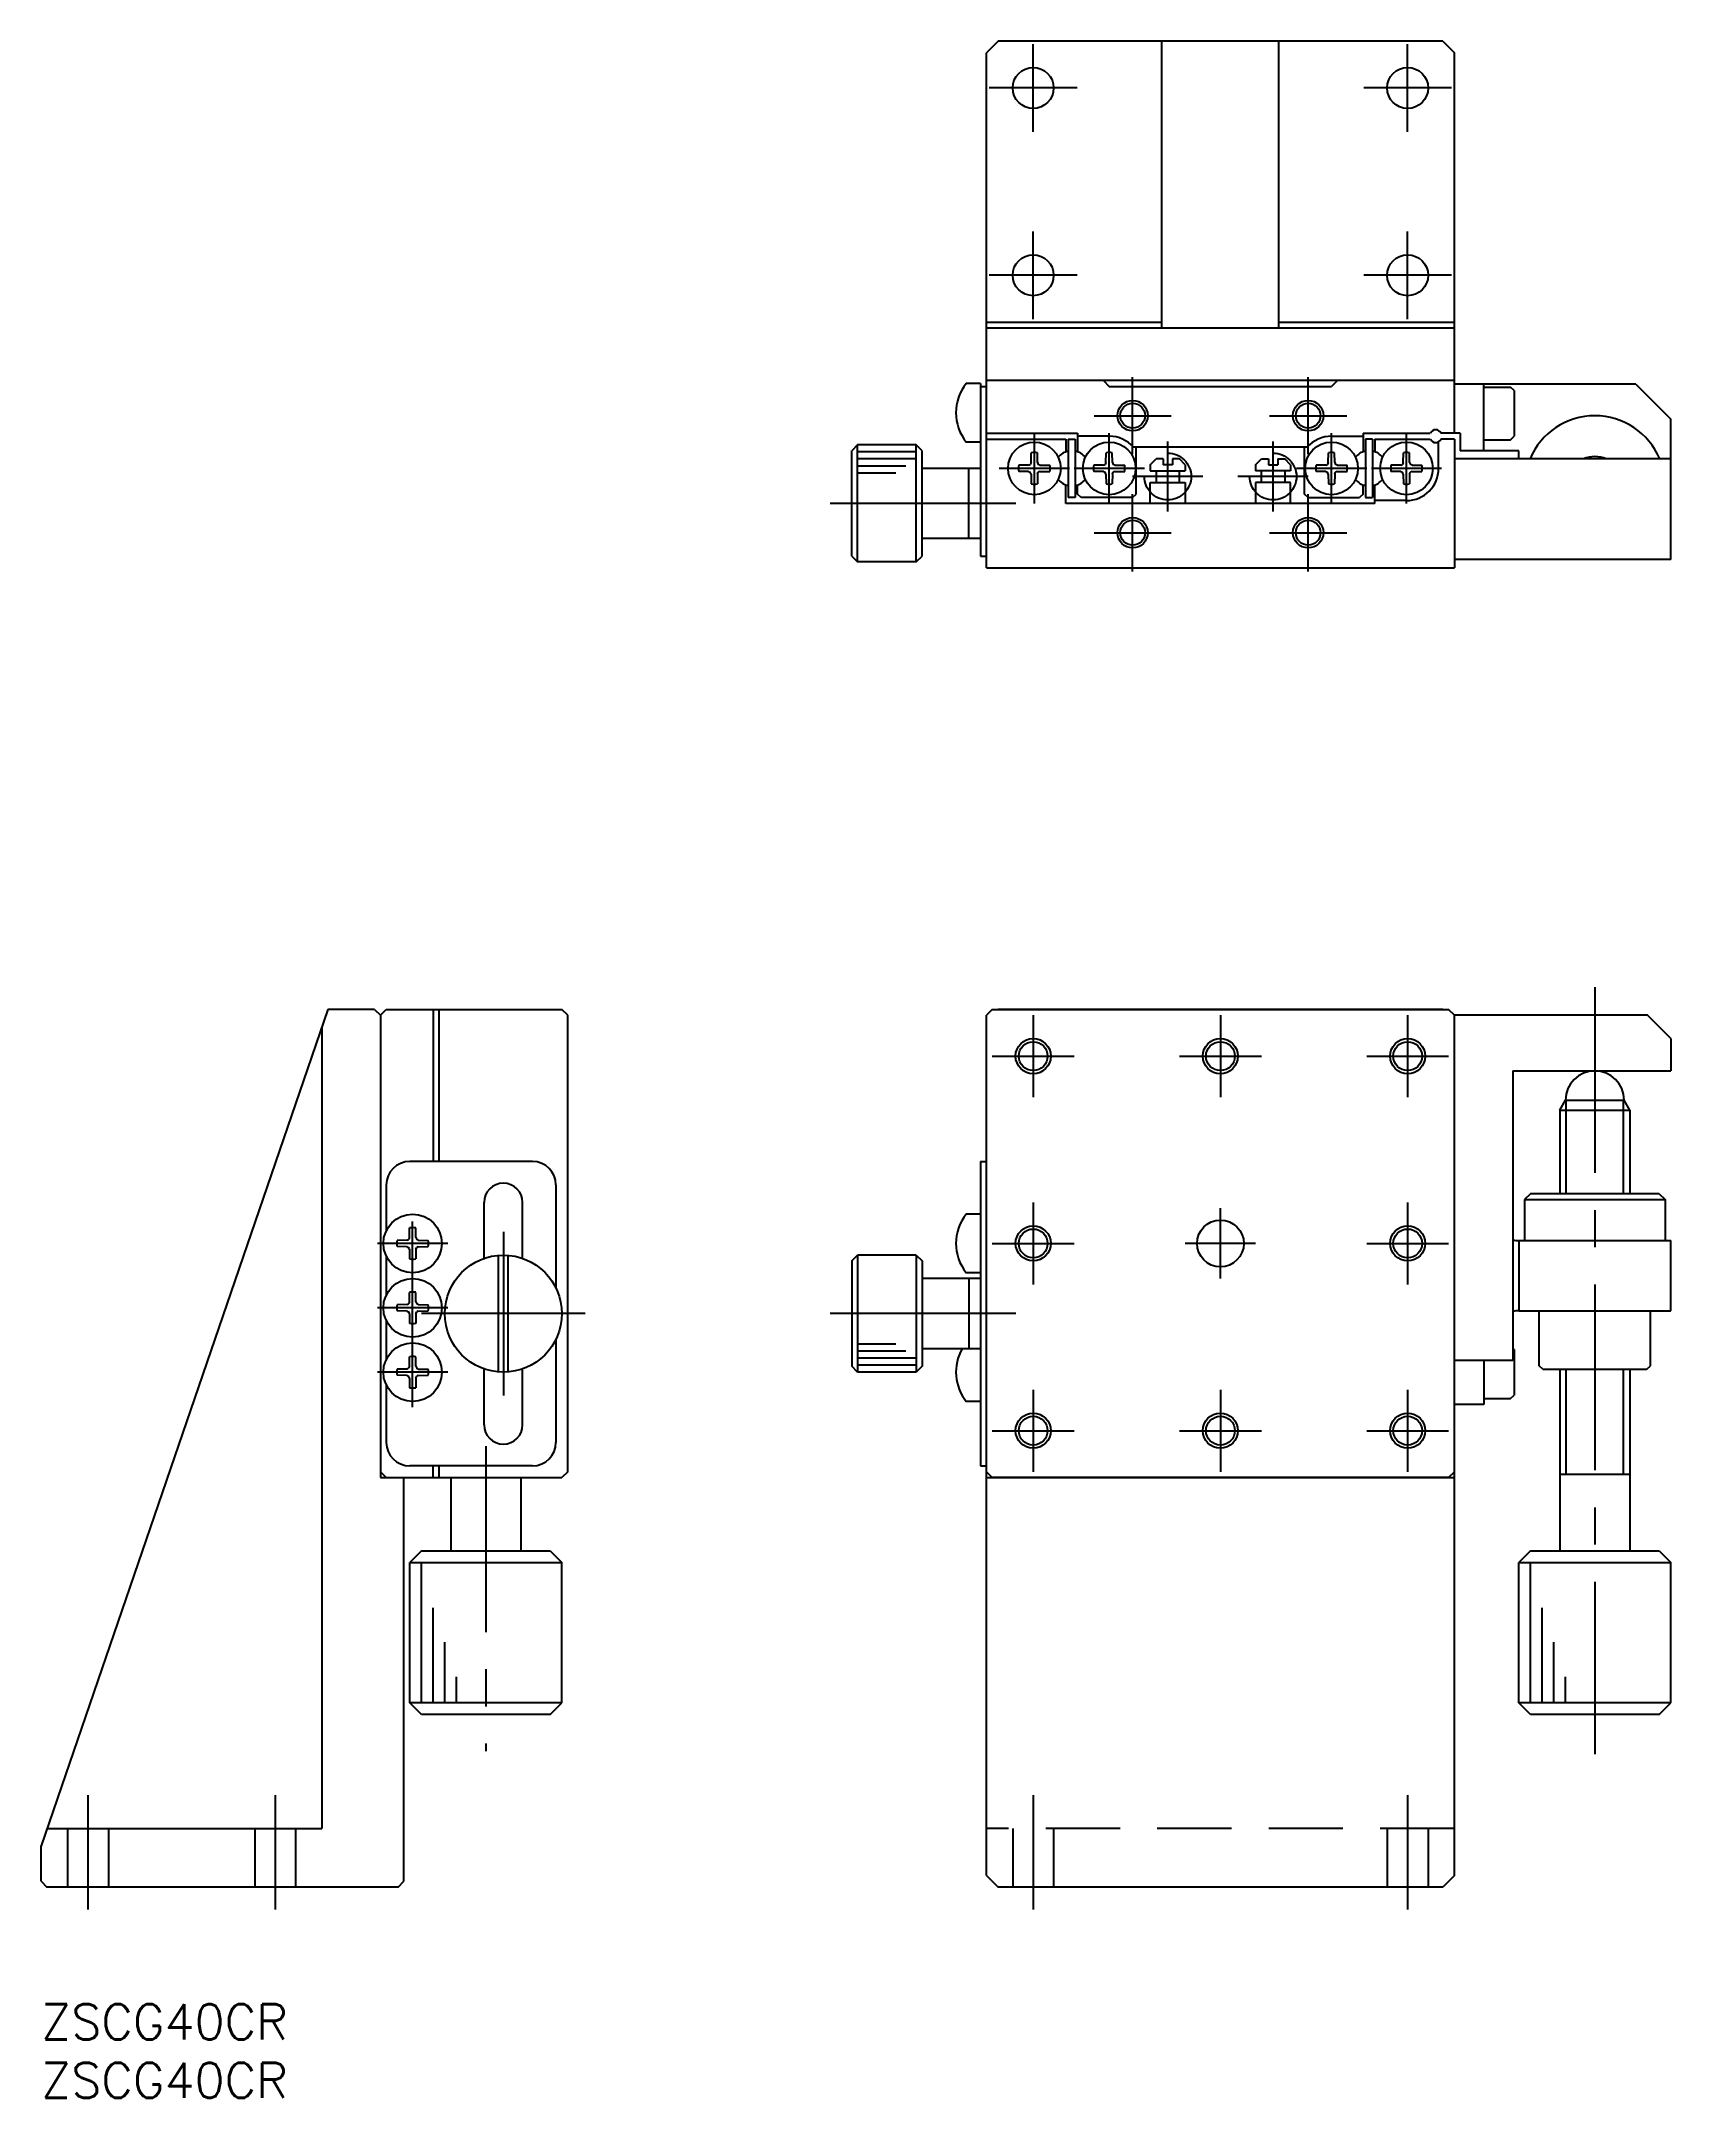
# Model space of a CAD drawing. Extents: x 0 to 139, y -8 to 168.
import ezdxf

# ---------------------------------------------------------------- set-up
doc = ezdxf.new("R2010")
doc.units = 0
doc.header["$LTSCALE"] = 0.5
doc.linetypes.add('CENTER', pattern=[50.8, 31.75, -6.35, 6.35, -6.35])
doc.linetypes.add('DASHED', pattern=[19.05, 12.7, -6.35])
for name, color, linetype in [('MSM_CENTER', 1, 'CENTER'), ('MSM_CONTINUOUS', 7, 'CONTINUOUS'), ('MSM_DASHED', 4, 'DASHED'), ('MSM_NARROW', 5, 'CONTINUOUS'), ('MSM_PART_NUMBER', 7, 'CONTINUOUS')]:
    doc.layers.add(name, color=color, linetype=linetype)
doc.styles.get("Standard").update_dxf_attribs({"font": 'txt.shx', "height": 3, "bigfont": 'bigfont.shx'})

# ---------------------------------------------------------------- blocks, each defined once
blk = doc.blocks.new('*U2')
at = {"layer": 'MSM_PART_NUMBER'}
blk.add_text('ZSCG40CR', height=3, dxfattribs=at).set_placement((0, -3))
blk = doc.blocks.new('*U3')
at = {"layer": 'MSM_PART_NUMBER'}
blk.add_text('ZSCG40CR', height=3, dxfattribs=at).set_placement((0, -8))

msp = doc.modelspace()

# ---------------------------------------------------------------- linework, layer by layer
at = {"layer": 'MSM_CENTER'}
for p, q in [((84.78, 159.97), (84.78, 167.47)), ((116.78, 159.97), (116.78, 167.47)), ((88.53, 163.72), (81.03, 163.72)), ((120.53, 163.72), (113.03, 163.72)), ((84.78, 143.97), (84.78, 151.47)), ((116.78, 143.97), (116.78, 151.47)), ((88.53, 147.72), (81.03, 147.72)), ((120.53, 147.72), (113.03, 147.72)), ((93.28, 132.42), (93.28, 139.02)), ((108.28, 132.42), (108.28, 139.02)), ((89.98, 135.72), (96.58, 135.72)), ((104.98, 135.72), (111.58, 135.72)), ((84.88, 128.22), (84.88, 134.22)), ((91.28, 128.22), (91.28, 134.22)), ((110.28, 128.22), (110.28, 134.22)), ((116.68, 128.22), (116.68, 134.22)), ((96.28, 127.52), (96.28, 133.52)), ((105.28, 127.52), (105.28, 133.52)), ((87.88, 131.22), (81.88, 131.22)), ((94.28, 131.22), (88.28, 131.22)), ((99.28, 130.52), (93.28, 130.52)), ((108.28, 130.52), (102.28, 130.52)), ((113.28, 131.22), (107.28, 131.22)), ((119.68, 131.22), (113.68, 131.22)), ((93.28, 122.42), (93.28, 129.02)), ((108.28, 122.42), (108.28, 129.02)), ((83.3, 128.22), (65.41, 128.22)), ((89.98, 125.72), (96.58, 125.72)), ((104.98, 125.72), (111.58, 125.72)), ((132.78, 86.9), (132.78, 21.36)), ((84.78, 84.5), (84.78, 77.5)), ((100.78, 84.5), (100.78, 77.5)), ((116.78, 84.5), (116.78, 77.5)), ((81.28, 81), (88.28, 81)), ((97.28, 81), (104.28, 81)), ((113.28, 81), (120.28, 81)), ((31.75, 51), (31.75, 68)), ((84.78, 68.5), (84.78, 61.5)), ((100.78, 62), (100.78, 68)), ((116.78, 68.5), (116.78, 61.5)), ((39.5, 66), (39.5, 52)), ((34.75, 65), (28.75, 65)), ((81.28, 65), (88.28, 65)), ((103.78, 65), (97.78, 65)), ((113.28, 65), (120.28, 65)), ((34.75, 59.5), (28.75, 59.5)), ((46.5, 59), (32.5, 59)), ((83.3, 59), (65.41, 59)), ((34.75, 54), (28.75, 54)), ((84.78, 52.5), (84.78, 45.5)), ((100.78, 52.5), (100.78, 45.5)), ((116.78, 52.5), (116.78, 45.5)), ((38, 47.67), (38, 21.62)), ((81.28, 49), (88.28, 49)), ((97.28, 49), (104.28, 49)), ((113.28, 49), (120.28, 49)), ((4, 17.85), (4, 8.09)), ((20, 17.85), (20, 8.09)), ((84.78, 17.85), (84.78, 8.09)), ((116.78, 17.85), (116.78, 8.09))]:
    msp.add_line(p, q, dxfattribs=at)
at = {"layer": 'MSM_CONTINUOUS'}
for p, q in [((81.78, 167.72), (80.78, 166.72)), ((119.78, 167.72), (81.78, 167.72)), ((95.78, 143.22), (95.78, 167.72)), ((105.78, 143.22), (105.78, 167.72)), ((119.78, 167.72), (120.78, 166.72)), ((80.78, 122.72), (80.78, 166.72)), ((120.78, 134.22), (120.78, 166.72)), ((80.78, 143.72), (95.78, 143.72)), ((80.78, 143.22), (120.78, 143.22)), ((105.78, 143.72), (120.78, 143.72)), ((80.28, 138.47), (79.05, 138.47)), ((80.28, 138.47), (80.28, 123.72)), ((80.28, 138.22), (80.78, 138.22)), ((120.78, 138.72), (80.78, 138.72)), ((90.78, 138.72), (91.28, 138.22)), ((91.28, 138.22), (110.28, 138.22)), ((110.78, 138.72), (110.28, 138.22)), ((136.28, 138.42), (120.78, 138.42)), ((123.28, 132.72), (123.28, 138.42)), ((123.28, 138.17), (125.58, 138.17)), ((125.88, 137.87), (125.58, 138.17)), ((125.88, 137.87), (125.88, 133.97)), ((136.28, 138.42), (139.28, 135.42)), ((139.28, 123.42), (139.28, 135.42)), ((80.78, 134.22), (88.58, 134.22)), ((80.78, 133.72), (87.58, 133.72)), ((87.58, 133.72), (87.58, 132.63)), ((87.78, 133.72), (87.78, 128.72)), ((87.78, 133.72), (88.38, 133.72)), ((88.38, 133.72), (88.38, 128.72)), ((88.58, 134.22), (88.58, 132.63)), ((91.28, 133.97), (88.58, 133.97)), ((110.28, 133.97), (112.98, 133.97)), ((112.98, 134.22), (112.98, 132.63)), ((112.98, 134.22), (118.72, 134.22)), ((113.18, 133.72), (113.18, 128.72)), ((113.78, 133.72), (113.18, 133.72)), ((113.78, 133.72), (113.78, 128.72)), ((113.98, 133.72), (113.98, 132.63)), ((113.98, 133.72), (118.72, 133.72)), ((121.28, 134.22), (119.63, 134.22)), ((120.78, 133.72), (119.63, 133.72)), ((120.78, 133.72), (120.78, 122.72)), ((121.28, 134.22), (121.28, 132.72)), ((123.28, 133.67), (125.58, 133.67)), ((125.58, 133.67), (125.88, 133.97)), ((69.78, 133.22), (69.28, 132.72)), ((69.28, 123.72), (69.28, 132.72)), ((69.78, 123.22), (69.78, 133.22)), ((74.78, 133.22), (69.78, 133.22)), ((74.78, 123.22), (74.78, 133.22)), ((75.28, 132.72), (74.78, 133.22)), ((75.28, 123.72), (75.28, 132.72)), ((80.28, 133.47), (79.05, 133.47)), ((84.6, 131.72), (84.62, 132.55)), ((85.15, 131.72), (85.14, 132.55)), ((91, 131.72), (91.02, 132.55)), ((91.55, 131.72), (91.54, 132.55)), ((108.2, 133.02), (93.36, 133.02)), ((93.58, 129.02), (93.58, 133.02)), ((94.78, 131.52), (95.28, 132.02)), ((95.88, 132.02), (95.28, 132.02)), ((95.88, 132.02), (95.88, 131.52)), ((97.28, 132.02), (96.68, 132.02)), ((96.68, 132.02), (96.68, 131.52)), ((97.78, 131.52), (97.28, 132.02)), ((103.78, 131.52), (104.28, 132.02)), ((104.28, 132.02), (104.88, 132.02)), ((104.88, 132.02), (104.88, 131.52)), ((105.68, 132.02), (106.28, 132.02)), ((105.68, 132.02), (105.68, 131.52)), ((106.78, 131.52), (106.28, 132.02)), ((107.98, 129.02), (107.98, 133.02)), ((110, 131.72), (110.02, 132.55)), ((110.55, 131.72), (110.54, 132.55)), ((116.4, 131.72), (116.42, 132.55)), ((116.95, 131.72), (116.94, 132.55)), ((119.43, 131.22), (119.43, 133.49)), ((139.28, 132.02), (120.78, 132.02)), ((126.28, 132.72), (121.28, 132.72)), ((126.28, 132.02), (126.28, 132.72)), ((80.28, 131.22), (75.28, 131.22)), ((79.28, 125.22), (79.28, 131.22)), ((84.39, 131.5), (83.55, 131.48)), ((84.39, 130.95), (83.55, 130.96)), ((84.39, 131.5), (84.53, 131.55)), ((84.39, 130.95), (84.53, 130.89)), ((84.6, 131.72), (84.53, 131.55)), ((84.6, 130.72), (84.53, 130.89)), ((84.6, 130.72), (84.62, 129.9)), ((85.15, 130.72), (85.14, 129.9)), ((85.15, 131.72), (85.22, 131.55)), ((85.15, 130.72), (85.22, 130.89)), ((85.36, 131.5), (85.22, 131.55)), ((85.36, 130.95), (85.22, 130.89)), ((85.36, 131.5), (86.2, 131.48)), ((85.36, 130.95), (86.2, 130.96)), ((90.79, 131.5), (89.95, 131.48)), ((90.79, 130.95), (89.95, 130.96)), ((90.79, 131.5), (90.93, 131.55)), ((90.79, 130.95), (90.93, 130.89)), ((91, 131.72), (90.93, 131.55)), ((91, 130.72), (90.93, 130.89)), ((91, 130.72), (91.02, 129.9)), ((91.55, 130.72), (91.54, 129.9)), ((91.55, 131.72), (91.62, 131.55)), ((91.55, 130.72), (91.62, 130.89)), ((91.76, 131.5), (91.62, 131.55)), ((91.76, 130.95), (91.62, 130.89)), ((91.76, 131.5), (92.6, 131.48)), ((91.76, 130.95), (92.6, 130.96)), ((94.78, 131.52), (94.78, 131.02)), ((94.78, 131.02), (97.78, 131.02)), ((95.28, 131.02), (95.28, 130.02)), ((96.68, 131.52), (95.88, 131.52)), ((97.28, 130.02), (97.28, 131.02)), ((97.78, 131.52), (97.78, 131.02)), ((103.78, 131.52), (103.78, 131.02)), ((106.78, 131.02), (103.78, 131.02)), ((104.28, 130.02), (104.28, 131.02)), ((104.88, 131.52), (105.68, 131.52)), ((106.28, 131.02), (106.28, 130.02)), ((106.78, 131.52), (106.78, 131.02)), ((109.79, 131.5), (108.95, 131.48)), ((109.79, 130.95), (108.95, 130.96)), ((109.79, 131.5), (109.93, 131.55)), ((109.79, 130.95), (109.93, 130.89)), ((110, 131.72), (109.93, 131.55)), ((110, 130.72), (109.93, 130.89)), ((110, 130.72), (110.02, 129.9)), ((110.55, 130.72), (110.54, 129.9)), ((110.55, 131.72), (110.62, 131.55)), ((110.55, 130.72), (110.62, 130.89)), ((110.76, 131.5), (110.62, 131.55)), ((110.76, 130.95), (110.62, 130.89)), ((110.76, 131.5), (111.6, 131.48)), ((110.76, 130.95), (111.6, 130.96)), ((116.19, 131.5), (115.35, 131.48)), ((116.19, 130.95), (115.35, 130.96)), ((116.19, 131.5), (116.33, 131.55)), ((116.19, 130.95), (116.33, 130.89)), ((116.4, 131.72), (116.33, 131.55)), ((116.4, 130.72), (116.33, 130.89)), ((116.4, 130.72), (116.42, 129.9)), ((116.95, 130.72), (116.94, 129.9)), ((116.95, 131.72), (117.02, 131.55)), ((116.95, 130.72), (117.02, 130.89)), ((117.16, 131.5), (117.02, 131.55)), ((117.16, 130.95), (117.02, 130.89)), ((117.16, 131.5), (118, 131.48)), ((117.16, 130.95), (118, 130.96)), ((87.58, 128.22), (87.58, 129.81)), ((88.38, 128.72), (87.78, 128.72)), ((88.58, 129.02), (88.58, 129.81)), ((88.88, 128.72), (88.58, 129.02)), ((93.28, 128.72), (88.88, 128.72)), ((93.28, 128.72), (93.58, 129.02)), ((94.78, 130.02), (97.78, 130.02)), ((94.78, 128.22), (94.78, 130.02)), ((97.78, 130.02), (97.78, 128.22)), ((106.78, 130.02), (103.78, 130.02)), ((103.78, 130.02), (103.78, 128.22)), ((106.78, 128.22), (106.78, 130.02)), ((108.28, 128.72), (107.98, 129.02)), ((108.28, 128.72), (112.68, 128.72)), ((112.98, 129.02), (112.68, 128.72)), ((112.98, 129.02), (112.98, 129.81)), ((113.18, 128.72), (113.78, 128.72)), ((113.98, 128.22), (113.98, 129.81)), ((116.68, 128.47), (113.98, 128.47)), ((113.98, 128.22), (87.58, 128.22)), ((80.28, 125.22), (75.28, 125.22)), ((69.28, 123.72), (69.78, 123.22)), ((74.78, 123.22), (69.78, 123.22)), ((74.78, 123.22), (75.28, 123.72)), ((80.28, 123.72), (80.78, 123.72)), ((139.28, 123.42), (120.78, 123.42)), ((80.78, 122.72), (120.78, 122.72)), ((24.5, 85), (0, 13.54)), ((28.5, 85), (24.5, 85)), ((28.5, 85), (29, 84.5)), ((29, 84.5), (29.5, 85)), ((29, 84.5), (29, 45)), ((29.5, 85), (44.5, 85)), ((33.5, 85), (33.5, 72)), ((34, 85), (34, 72)), ((45, 84.5), (44.5, 85)), ((45, 45.5), (45, 84.5)), ((81.28, 85), (80.78, 84.5)), ((80.78, 11), (80.78, 84.5)), ((81.28, 85), (120.28, 85)), ((119.78, 85), (81.78, 85)), ((120.78, 84.5), (120.28, 85)), ((120.78, 11), (120.78, 84.5)), ((137.28, 84.5), (120.78, 84.5)), ((139.28, 82.5), (137.28, 84.5)), ((24, 83.54), (24, 15)), ((139.28, 82.5), (139.28, 79.75)), ((125.78, 79.75), (125.78, 55)), ((125.78, 79.75), (139.28, 79.75)), ((129.78, 76.38), (130.28, 77.25)), ((129.78, 76.38), (129.78, 69.25)), ((129.78, 76.38), (135.78, 76.38)), ((130.28, 77.25), (135.28, 77.25)), ((135.78, 76.38), (135.28, 77.25)), ((135.78, 76.38), (135.78, 69.25)), ((42, 72), (31.5, 72)), ((80.28, 72), (80.28, 46)), ((80.28, 72), (80.78, 72)), ((29.5, 70), (29.5, 66.09)), ((44, 70), (44, 61.18)), ((127.28, 69.25), (126.78, 68.75)), ((126.78, 68.75), (138.78, 68.75)), ((126.78, 68.75), (126.78, 65.25)), ((138.28, 69.25), (127.28, 69.25)), ((138.28, 69.25), (138.78, 68.75)), ((138.78, 68.75), (138.78, 65.25)), ((37.85, 63.64), (37.85, 68.5)), ((41.15, 63.78), (41.15, 68.5)), ((80.28, 67.5), (79.05, 67.5)), ((31.27, 65.27), (30.43, 65.26)), ((31.27, 65.27), (31.4, 65.33)), ((31.48, 65.5), (31.4, 65.33)), ((31.48, 65.5), (31.49, 66.32)), ((32.02, 65.5), (32.01, 66.32)), ((32.02, 65.5), (32.1, 65.33)), ((32.23, 65.27), (32.1, 65.33)), ((32.23, 65.27), (33.07, 65.26)), ((126.28, 65.25), (139.28, 65.25)), ((126.28, 65.25), (126.28, 59.25)), ((139.28, 59.25), (139.28, 65.25)), ((29.5, 63.91), (29.5, 60.59)), ((31.27, 64.72), (30.43, 64.74)), ((31.27, 64.72), (31.4, 64.66)), ((31.48, 64.5), (31.4, 64.66)), ((31.48, 64.5), (31.49, 63.67)), ((32.02, 64.5), (32.01, 63.67)), ((32.02, 64.5), (32.1, 64.66)), ((32.23, 64.72), (32.1, 64.66)), ((32.23, 64.72), (33.07, 64.74)), ((39.1, 54.01), (39.1, 63.98)), ((39.9, 54.01), (39.9, 63.98)), ((69.28, 63.5), (69.78, 64)), ((69.28, 63.5), (69.28, 54.5)), ((69.78, 64), (69.78, 54)), ((74.78, 64), (69.78, 64)), ((74.78, 64), (74.78, 54)), ((74.78, 64), (75.28, 63.5)), ((75.28, 63.5), (75.28, 54.5)), ((80.28, 62), (75.28, 62)), ((80.28, 62.5), (79.05, 62.5)), ((79.28, 62), (79.28, 56)), ((31.27, 59.77), (30.43, 59.76)), ((31.27, 59.77), (31.4, 59.83)), ((31.48, 60), (31.4, 59.83)), ((31.48, 60), (31.49, 60.82)), ((32.02, 60), (32.01, 60.82)), ((32.02, 60), (32.1, 59.83)), ((32.23, 59.77), (32.1, 59.83)), ((32.23, 59.77), (33.07, 59.76)), ((29.5, 58.41), (29.5, 55.09)), ((31.27, 59.22), (30.43, 59.24)), ((31.27, 59.22), (31.4, 59.16)), ((31.48, 59), (31.4, 59.16)), ((31.48, 59), (31.49, 58.17)), ((32.02, 59), (32.01, 58.17)), ((32.02, 59), (32.1, 59.16)), ((32.23, 59.22), (32.1, 59.16)), ((32.23, 59.22), (33.07, 59.24)), ((126.28, 59.25), (139.28, 59.25)), ((128.03, 54.55), (128.03, 59.25)), ((137.53, 54.55), (137.53, 59.25)), ((44, 56.82), (44, 48)), ((31.48, 54.5), (31.4, 54.33)), ((31.48, 54.5), (31.49, 55.32)), ((32.02, 54.5), (32.01, 55.32)), ((32.02, 54.5), (32.1, 54.33)), ((69.78, 54), (69.28, 54.5)), ((75.28, 54.5), (74.78, 54)), ((80.28, 56), (75.28, 56)), ((125.78, 55), (120.78, 55)), ((123.28, 55), (123.28, 51.25)), ((125.88, 55.95), (125.78, 56.05)), ((125.88, 55.95), (125.88, 52.05)), ((128.33, 54.25), (128.03, 54.55)), ((137.23, 54.25), (137.53, 54.55)), ((29.5, 52.91), (29.5, 48)), ((31.27, 54.27), (30.43, 54.26)), ((31.27, 53.72), (30.43, 53.74)), ((31.27, 54.27), (31.4, 54.33)), ((31.27, 53.72), (31.4, 53.66)), ((31.48, 53.5), (31.4, 53.66)), ((31.48, 53.5), (31.49, 52.67)), ((32.02, 53.5), (32.01, 52.67)), ((32.02, 53.5), (32.1, 53.66)), ((32.23, 54.27), (32.1, 54.33)), ((32.23, 53.72), (32.1, 53.66)), ((32.23, 54.27), (33.07, 54.26)), ((32.23, 53.72), (33.07, 53.74)), ((37.85, 49.5), (37.85, 54.35)), ((41.15, 49.5), (41.15, 54.21)), ((74.78, 54), (69.78, 54)), ((128.33, 54.25), (137.23, 54.25)), ((129.78, 54.25), (129.78, 38.75)), ((135.78, 54.25), (135.78, 38.75)), ((80.28, 51.5), (79.05, 51.5)), ((123.28, 51.25), (120.78, 51.25)), ((123.28, 51.75), (125.58, 51.75)), ((125.58, 51.75), (125.88, 52.05)), ((42, 46), (31.5, 46)), ((33.5, 45), (33.5, 46)), ((34, 46), (34, 45)), ((80.28, 46), (80.78, 46)), ((29, 45.5), (29.5, 45)), ((29, 45), (44.5, 45)), ((31, 10.5), (31, 45)), ((35, 45), (35, 38.75)), ((41, 45), (41, 38.75)), ((45, 45.5), (44.5, 45)), ((80.78, 45.5), (81.28, 45)), ((80.78, 45), (120.78, 45)), ((120.28, 45), (81.28, 45)), ((120.28, 45), (120.78, 45.5)), ((135.78, 45.25), (129.78, 45.25)), ((32.5, 38.75), (31.5, 37.75)), ((32.5, 38.75), (43.5, 38.75)), ((43.5, 38.75), (44.5, 37.75)), ((127.28, 38.75), (126.28, 37.75)), ((127.28, 38.75), (138.28, 38.75)), ((138.28, 38.75), (139.28, 37.75)), ((31.5, 25.75), (31.5, 37.75)), ((31.5, 37.75), (44.5, 37.75)), ((44.5, 25.75), (44.5, 37.75)), ((126.28, 25.75), (126.28, 37.75)), ((126.28, 37.75), (139.28, 37.75)), ((139.28, 25.75), (139.28, 37.75)), ((44.5, 25.75), (31.5, 25.75)), ((32.5, 24.75), (31.5, 25.75)), ((43.5, 24.75), (32.5, 24.75)), ((43.5, 24.75), (44.5, 25.75)), ((139.28, 25.75), (126.28, 25.75)), ((127.28, 24.75), (126.28, 25.75)), ((138.28, 24.75), (127.28, 24.75)), ((138.28, 24.75), (139.28, 25.75)), ((0.5, 15), (24, 15)), ((0, 10.5), (0, 13.54)), ((80.78, 11), (81.78, 10)), ((120.78, 11), (119.78, 10)), ((0, 10.5), (0.5, 10)), ((30.5, 10), (0.5, 10)), ((30.5, 10), (31, 10.5)), ((119.78, 10), (81.78, 10))]:
    msp.add_line(p, q, dxfattribs=at)
for centre, radius in [((84.78, 163.72), 1.75), ((116.78, 163.72), 1.75), ((84.78, 147.72), 1.75), ((116.78, 147.72), 1.75), ((93.28, 135.72), 1.06), ((108.28, 135.72), 1.06), ((84.88, 131.22), 2.25), ((91.28, 131.22), 2.25), ((110.28, 131.22), 2.25), ((116.68, 131.22), 2.25), ((93.28, 125.72), 1.06), ((108.28, 125.72), 1.06), ((84.78, 81), 1.23), ((100.78, 81), 1.23), ((116.78, 81), 1.23), ((31.75, 65), 2.5), ((100.78, 65), 2), ((84.78, 65), 1.23), ((116.78, 65), 1.23), ((39.5, 59), 5), ((31.75, 59.5), 2.5), ((31.75, 54), 2.5), ((84.78, 49), 1.23), ((100.78, 49), 1.23), ((116.78, 49), 1.23)]:
    msp.add_circle(centre, radius, dxfattribs=at)
for centre, radius, start, end in [((82.18, 135.97), 4, 141.3178, 218.6822), ((132.78, 129.72), 6, 22.5403, 157.4597), ((91.28, 131.22), 2.75, 40.8851, 90), ((110.28, 131.22), 2.75, 90, 139.1149), ((119.18, 134.02), 0.5, 23.5782, 156.4218), ((119.18, 133.92), 0.5, 203.5782, 336.4218), ((84.88, 131.22), 1.35, 78.8959, 101.1041), ((88.08, 131.22), 1.5, 101.537, 140.6871), ((88.08, 131.22), 1.5, 39.3129, 78.463), ((91.28, 131.22), 1.35, 78.8959, 101.1041), ((110.28, 131.22), 1.35, 78.8959, 101.1041), ((113.48, 131.22), 1.5, 101.537, 140.6871), ((113.48, 131.22), 1.5, 39.3128, 78.463), ((116.68, 131.22), 1.35, 78.8959, 101.1041), ((132.78, 129.72), 2.5, 66.9261, 113.0739), ((84.88, 131.22), 1.35, 168.8959, 191.1041), ((84.88, 131.22), 1.35, 348.8959, 11.1041), ((88.08, 131.22), 1.5, 219.3128, 258.463), ((88.08, 131.22), 1.5, 281.537, 320.6871), ((91.28, 131.22), 1.35, 168.8959, 191.1041), ((91.28, 131.22), 1.35, 348.8959, 11.1041), ((110.28, 131.22), 1.35, 168.8959, 191.1041), ((110.28, 131.22), 1.35, 348.8959, 11.1041), ((113.48, 131.22), 1.5, 219.3129, 258.463), ((113.48, 131.22), 1.5, 281.537, 320.6872), ((116.68, 131.22), 1.35, 168.8959, 191.1041), ((116.68, 131.22), 2.75, 270, 0), ((116.68, 131.22), 1.35, 348.8959, 11.1041), ((84.88, 131.22), 1.35, 258.8959, 281.1041), ((91.28, 131.22), 1.35, 258.8959, 281.1041), ((110.28, 131.22), 1.35, 258.8959, 281.1041), ((116.68, 131.22), 1.35, 258.8959, 281.1041), ((132.78, 77.25), 2.5, 0, 180), ((31.5, 70), 2, 90, 180), ((42, 70), 2, 0, 90), ((39.5, 68.5), 1.65, 0, 180), ((82.18, 65), 4, 141.3178, 218.6822), ((31.75, 65), 1.35, 168.8959, 191.1041), ((31.75, 65), 1.35, 78.8959, 101.1041), ((31.75, 65), 1.35, 348.8959, 11.1041), ((126.28, 68.25), 3, 260.4059, 270), ((31.75, 65), 1.35, 258.8959, 281.1041), ((31.75, 59.5), 1.35, 168.8959, 191.1041), ((31.75, 59.5), 1.35, 78.8959, 101.1041), ((31.75, 59.5), 1.35, 348.8959, 11.1041), ((31.75, 59.5), 1.35, 258.8959, 281.1041), ((126.28, 56.25), 3, 90, 99.5941), ((31.75, 54), 1.35, 78.8959, 101.1041), ((82.18, 54), 4, 150, 218.6822), ((31.75, 54), 1.35, 168.8959, 191.1041), ((31.75, 54), 1.35, 348.8959, 11.1041), ((31.75, 54), 1.35, 258.8959, 281.1041), ((39.5, 49.5), 1.65, 180, 0), ((31.5, 48), 2, 180, 270), ((42, 48), 2, 270, 0)]:
    msp.add_arc(centre, radius, start, end, dxfattribs=at)
at = {"layer": 'MSM_DASHED'}
for p, q in [((2.25, 15), (2.25, 10)), ((5.75, 15), (5.75, 10)), ((18.25, 15), (18.25, 10)), ((21.75, 15), (21.75, 10)), ((120.78, 15), (80.78, 15)), ((83.03, 15), (83.03, 10)), ((86.53, 15), (86.53, 10)), ((115.03, 15), (115.03, 10)), ((118.53, 15), (118.53, 10))]:
    msp.add_line(p, q, dxfattribs=at)
for centre in [(96.28, 130.52), (105.28, 130.52)]:
    msp.add_circle(centre, 2, dxfattribs=at)
at = {"layer": 'MSM_NARROW'}
for p, q in [((74.78, 132.62), (69.78, 132.62)), ((74.78, 132.02), (69.78, 132.02)), ((73.91, 131.42), (69.78, 131.42)), ((73.04, 130.82), (69.78, 130.82)), ((130.32, 69.25), (130.32, 77.25)), ((135.23, 69.25), (135.23, 77.25)), ((73.04, 56.4), (69.78, 56.4)), ((73.91, 55.8), (69.78, 55.8)), ((74.78, 55.2), (69.78, 55.2)), ((74.78, 54.6), (69.78, 54.6)), ((130.32, 45.25), (130.32, 54.25)), ((135.23, 45.25), (135.23, 54.25)), ((32.5, 25.75), (32.5, 37.75)), ((127.28, 25.75), (127.28, 37.75)), ((33.5, 25.75), (33.5, 33.87)), ((128.28, 25.75), (128.28, 33.87)), ((34.5, 25.75), (34.5, 30.92)), ((129.28, 25.75), (129.28, 30.92)), ((35.5, 25.75), (35.5, 27.98)), ((130.28, 25.75), (130.28, 27.98))]:
    msp.add_line(p, q, dxfattribs=at)
for centre, radius in [((93.28, 135.72), 1.3), ((108.28, 135.72), 1.3), ((93.28, 125.72), 1.3), ((108.28, 125.72), 1.3), ((84.78, 81), 1.5), ((100.78, 81), 1.5), ((116.78, 81), 1.5), ((84.78, 65), 1.5), ((116.78, 65), 1.5), ((84.78, 49), 1.5), ((100.78, 49), 1.5), ((116.78, 49), 1.5)]:
    msp.add_circle(centre, radius, dxfattribs=at)

# ---------------------------------------------------------------- block references
at = {"layer": 'MSM_CONTINUOUS'}
for name in ['*U2', '*U3']:
    msp.add_blockref(name, (0, 0), dxfattribs=at)

doc.saveas('drawing.dxf')
